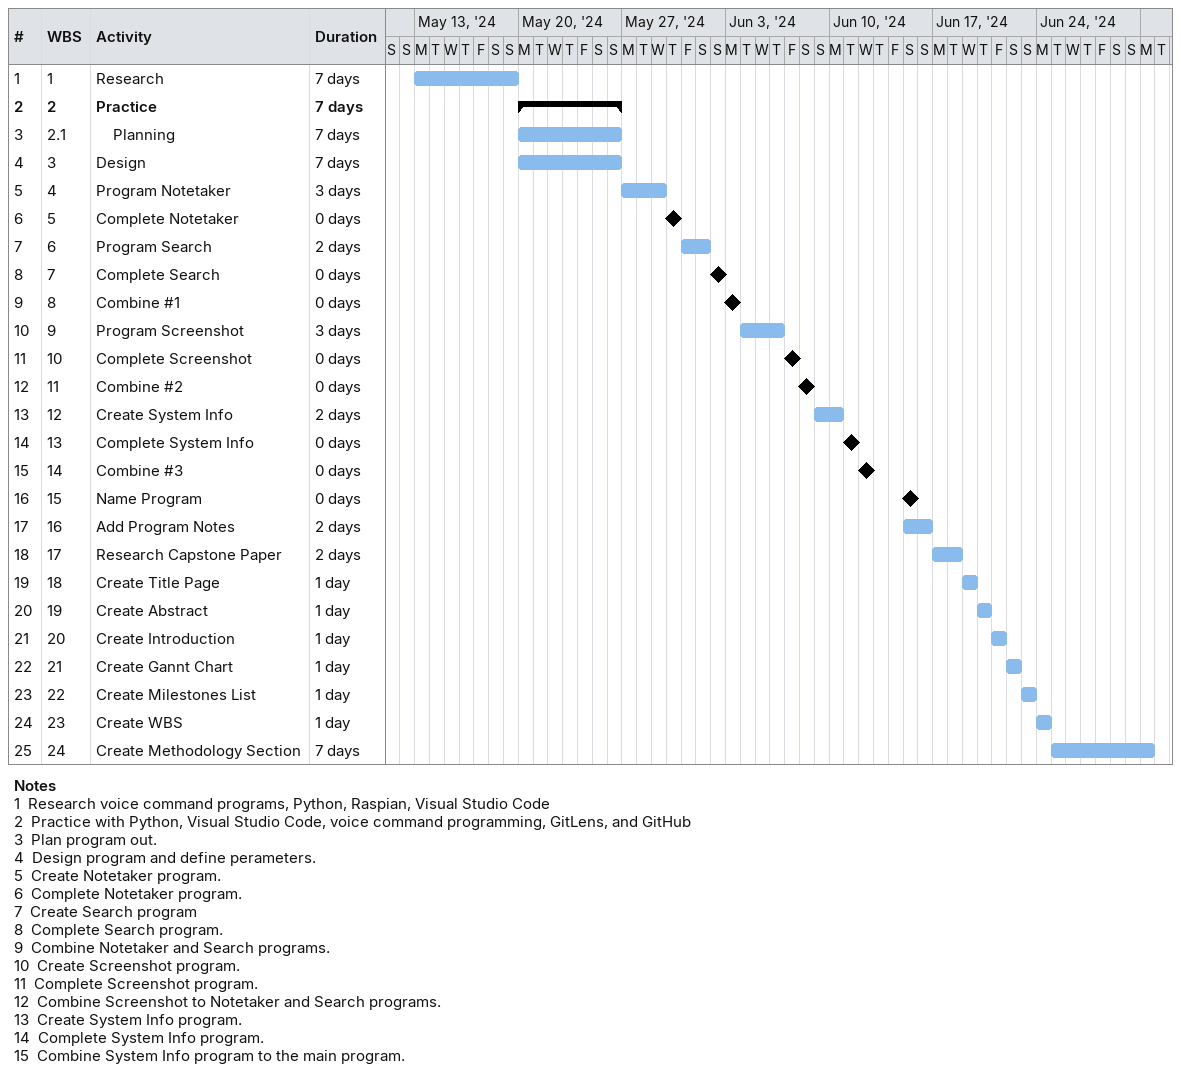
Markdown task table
| ID | WBS | Task | Duration | Start | Finish |
|---|---|---|---|---|---|
| 1 | 1 | Research | 7d | 2024-05-13 | 2024-05-19 |
| 2 | 2 | **Practice** | 7d | 2024-05-20 | 2024-05-26 |
| 3 | 2.1 | Planning | 7d | 2024-05-20 | 2024-05-26 |
| 4 | 3 | Design | 7d | 2024-05-20 | 2024-05-26 |
| 5 | 4 | Program Notetaker | 3d | 2024-05-27 | 2024-05-29 |
| 6 | 5 | Complete Notetaker | 0d | 2024-05-30 | 2024-05-30 |
| 7 | 6 | Program Search | 2d | 2024-05-31 | 2024-06-01 |
| 8 | 7 | Complete Search | 0d | 2024-06-02 | 2024-06-02 |
| 9 | 8 | Combine #1 | 0d | 2024-06-03 | 2024-06-03 |
| 10 | 9 | Program Screenshot | 3d | 2024-06-04 | 2024-06-06 |
| 11 | 10 | Complete Screenshot | 0d | 2024-06-07 | 2024-06-07 |
| 12 | 11 | Combine #2 | 0d | 2024-06-08 | 2024-06-08 |
| 13 | 12 | Create System Info | 2d | 2024-06-09 | 2024-06-10 |
| 14 | 13 | Complete System Info | 0d | 2024-06-11 | 2024-06-11 |
| 15 | 14 | Combine #3 | 0d | 2024-06-12 | 2024-06-12 |
| 16 | 15 | Name Program | 0d | 2024-06-15 | 2024-06-15 |
| 17 | 16 | Add Program Notes | 2d | 2024-06-15 | 2024-06-16 |
| 18 | 17 | Research Capstone Paper | 2d | 2024-06-17 | 2024-06-18 |
| 19 | 18 | Create Title Page | 1d | 2024-06-19 | 2024-06-19 |
| 20 | 19 | Create Abstract | 1d | 2024-06-20 | 2024-06-20 |
| 21 | 20 | Create Introduction | 1d | 2024-06-21 | 2024-06-21 |
| 22 | 21 | Create Gannt Chart | 1d | 2024-06-22 | 2024-06-22 |
| 23 | 22 | Create Milestones List | 1d | 2024-06-23 | 2024-06-23 |
| 24 | 23 | Create WBS | 1d | 2024-06-24 | 2024-06-24 |
| 25 | 24 | Create Methodology Section | 7d | 2024-06-25 | 2024-07-01 |

Notes
- 1: Research voice command programs, Python, Raspian, Visual Studio Code
- 2: Practice with Python, Visual Studio Code, voice command programming, GitLens, and GitHub
- 3: Plan program out.
- 4: Design program and define perameters.
- 5: Create Notetaker program.
- 6: Complete Notetaker program.
- 7: Create Search program
- 8: Complete Search program.
- 9: Combine Notetaker and Search programs.
- 10: Create Screenshot program.
- 11: Complete Screenshot program.
- 12: Combine Screenshot to Notetaker and Search programs.
- 13: Create System Info program.
- 14: Complete System Info program.
- 15: Combine System Info program to the main program.
